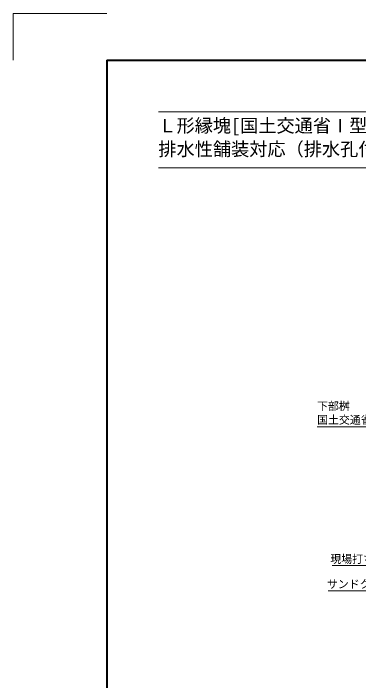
# Model space of a CAD drawing. Units: millimetres at full size, sheet at 1:20; details may follow other scales. Extents: x 77366 to 95666, y -7115 to 5664.
# Drawn here: x 82066 to 83542, y 2765 to 5615 of the extents above; entities that cross this region are included whole.
import ezdxf
from ezdxf.enums import TextEntityAlignment as Align

# ---------------------------------------------------------------- set-up
doc = ezdxf.new("R2010")
doc.units = ezdxf.units.MM
doc.header["$LTSCALE"] = 20
for name, color, linetype, lineweight in [('Defpoints_2', 8, 'Continuous', 0), ('図枠', 7, 'Continuous', 5), ('引出線', 4, 'Continuous', 13)]:
    doc.layers.add(name, color=color, linetype=linetype, lineweight=lineweight)
doc.styles.add('ＭＳ ゴシック', font='')
doc.styles.get('ＭＳ ゴシック').set_extended_font_data('MS Gothic')

msp = doc.modelspace()

# ---------------------------------------------------------------- linework, layer by layer
at = {"layer": 'Defpoints_2', "color": 7, "lineweight": 13}
for p, q in [((82065.8, 5614.64), (82065.8, 5414.64)), ((82465.8, 5614.64), (82065.8, 5614.64))]:
    msp.add_line(p, q, dxfattribs=at)
at = {"layer": '図枠', "lineweight": 40}
for q in [(86065.8, 5414.64), (82465.8, -125.36)]:
    msp.add_line((82465.8, 5414.64), q, dxfattribs=at)
at = {"layer": '図枠', "lineweight": 13}
for p, q in [((82685.8, 5194.64), (85845.8, 5194.64)), ((82685.8, 4954.64), (85845.8, 4954.64))]:
    msp.add_line(p, q, dxfattribs=at)
at = {"layer": '引出線'}
for points in [[(83933.3, 3726.82), (83704.56, 3849.41), (83364.4, 3849.41)], [(84068.79, 3095.17), (83907.33, 3256.63), (83428.47, 3256.63)], [(83960.9, 2987.28), (83799.44, 3148.74), (83411.21, 3148.74)]]:
    msp.add_lwpolyline(points, dxfattribs=at)

# ---------------------------------------------------------------- texts
at = {"layer": '図枠', "style": 'ＭＳ ゴシック'}
for s, p in [('Ｌ形縁塊[国土交通省Ⅰ型 新] セミフラットタイプＡ 両面Ｒ', (82685.8, 5163.49)), ('排水性舗装対応（排水孔付き）＋ 国土交通省 Ｄ桝\u3000布設標準構造図 ', (82685.8, 5063.49))]:
    msp.add_text(s, height=56.96, dxfattribs=at).set_placement(p, align=Align.TOP_LEFT)
at = {"layer": '引出線', "style": 'ＭＳ ゴシック'}
for s, p in [('下部桝', (83364.4, 3910.01)), ('国土交通省 D桝', (83364.4, 3851.51))]:
    msp.add_text(s, height=34.18, dxfattribs=at).set_placement(p, align=Align.BOTTOM_LEFT)
for s, p in [('現場打ちコンクリート', (83887.33, 3301.48)), ('サンドクッション', (83779.44, 3194.13))]:
    msp.add_text(s, height=34.18, dxfattribs=at).set_placement(p, align=Align.TOP_RIGHT)

doc.saveas('drawing.dxf')
